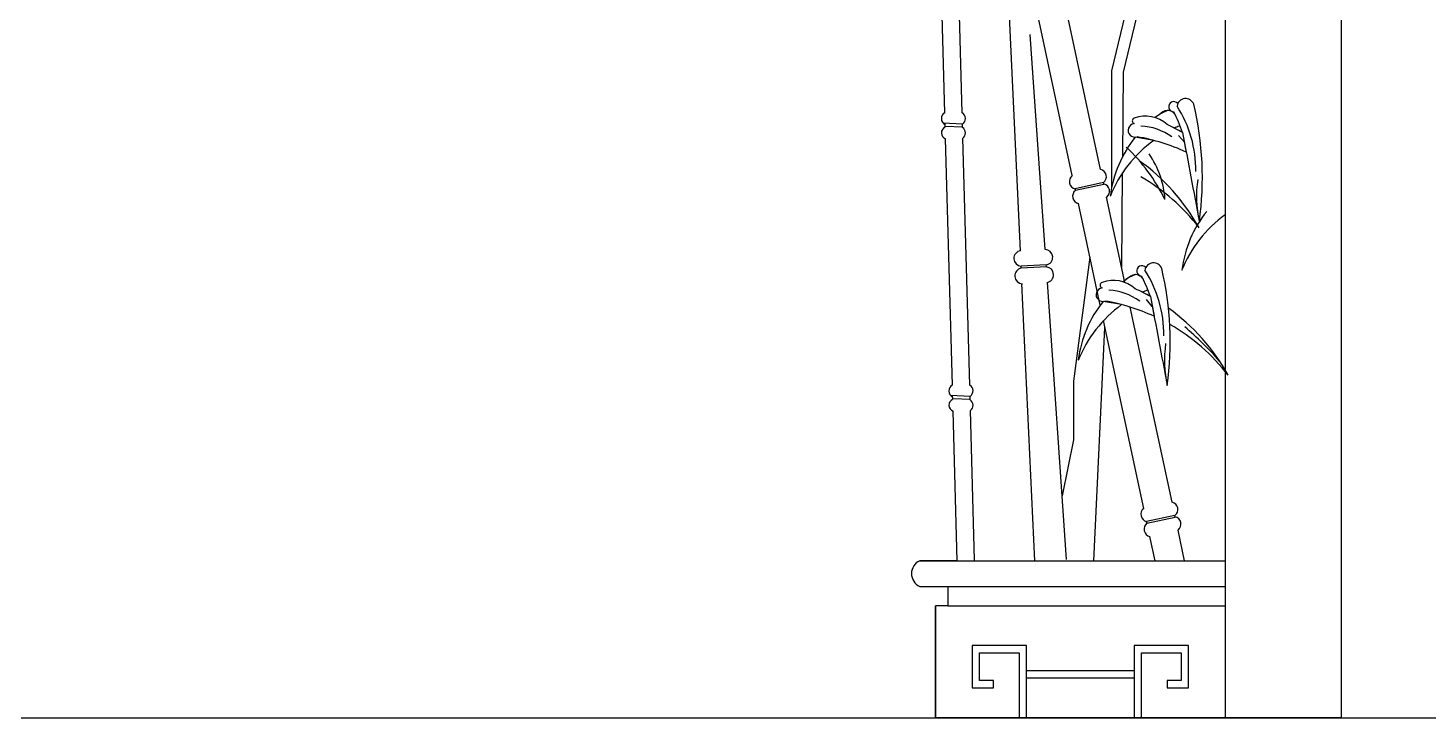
# Model space of a CAD drawing. Extents: x -66030 to 95157, y -13132 to 45879.
# Drawn here: x -46723 to -44805, y 39315 to 40261 of the extents above; entities that cross this region are included whole.
import ezdxf

# ---------------------------------------------------------------- set-up
doc = ezdxf.new("R2010")
doc.units = 0
doc.header["$LTSCALE"] = 100
doc.header["$MEASUREMENT"] = 0
for name, color, linetype in [('3', 11, 'CONTINUOUS'), ('4', 121, 'CONTINUOUS'), ('7', 105, 'CONTINUOUS')]:
    doc.layers.add(name, color=color, linetype=linetype)

msp = doc.modelspace()

# ---------------------------------------------------------------- linework, layer by layer
at = {"layer": '3', "linetype": 'ByBlock'}
for p, q in [((-45442.8, 40129.3), (-45469.1, 40130.6)), ((-45442.2, 40124.9), (-45466.6, 40126)), ((-45249.6, 40049.1), (-45288.4, 40040.7)), ((-45288.1, 40038.5), (-45249.1, 40046.8)), ((-45328.1, 39936.2), (-45362.5, 39934.6)), ((-45327.9, 39933.5), (-45362.2, 39931.8)), ((-45432.5, 39756.1), (-45458.7, 39757.4)), ((-45431.8, 39751.7), (-45456.2, 39752.8))]:
    msp.add_line(p, q, dxfattribs=at)
at = {"layer": '3', "color": 2}
msp.add_line((-66009.4, 39315.3), (95156.9, 39315.3), dxfattribs=at)
at = {"layer": '3', "linetype": 'ByBlock'}
for points in [[(-45442.7, 40124.5), (-45442.8, 40129.3)], [(-45432.3, 39751.3), (-45432.5, 39756.1)], [(-45355.1, 39315.3), (-45355.1, 39414.7), (-45429.5, 39414.7), (-45429.5, 39356.8), (-45400.5, 39356.8), (-45400.5, 39366.8), (-45419.5, 39366.8), (-45419.5, 39404.7), (-45365.1, 39404.7), (-45365.1, 39315.3)], [(-45197.6, 39315.3), (-45197.6, 39404.7), (-45143.2, 39404.7), (-45143.2, 39366.8), (-45162.2, 39366.8), (-45162.2, 39356.8), (-45133.2, 39356.8), (-45133.2, 39414.7), (-45207.6, 39414.7), (-45207.6, 39315.3)], [(-45207.6, 39379.8), (-45355.1, 39379.8)], [(-45207.6, 39369.8), (-45355.1, 39369.8)]]:
    msp.add_lwpolyline(points, dxfattribs=at)
for centre, radius, start, end in [((-45161.8, 40135.9), 12.1, 16.7689, 138.438), ((-45153.2, 40153), 7.05, 39.6135, 268.36), ((-45137.1, 40152.3), 11.9, 20.8568, 171.8118), ((-45283.8, 40066.9), 160.6, 359.0495, 32.8195), ((-45549.5, 40055.9), 435.4, 352.0994, 13.3583), ((-45206.5, 40120.7), 9.29, 97.6528, 287.4277), ((-45206.3, 40133.6), 3.94, 110.8566, 249.1436), ((-45192, 40096), 44.2, 47.5173, 110.8566), ((-45080.4, 40010.7), 161.1, 124.1635, 127.6781), ((-45351.1, 40044.5), 222.3, 19.2706, 27.1657), ((-45080.4, 40010.7), 161.1, 141.2947, 172.7335), ((-45249.7, 39844.4), 271.4, 65.2846, 80.2318), ((-45201.5, 40049.5), 77.1, 53.9106, 87.6239), ((-45280.3, 39873.9), 280.7, 60.3357, 65.1091), ((-45077.6, 39964.9), 175.5, 112.9542, 115.1883), ((27657, 53850.4), 74082.3, 190.682621, 190.778466), ((-45077.6, 39964.9), 175.5, 126.0354, 158.1981), ((-45393.5, 39913.5), 254.3, 26.2134, 46.466), ((-45364.2, 39851), 280.7, 29.0021, 54.3269), ((-45288.3, 40018.1), 123.2, 3.5917, 34.836), ((-45333.6, 39821.5), 271.4, 37.6213, 60.1852), ((-44967.1, 40030.9), 155.1, 171.602, 192.9751), ((-44979.6, 39863.2), 175.5, 126.0354, 158.1981), ((-44982.4, 39908.9), 161.1, 141.2947, 172.7335), ((-45181, 39927.2), 11.9, 20.8568, 171.8118), ((-45124.3, 39785.6), 161.1, 124.1635, 127.6781), ((-45205.7, 39910.9), 12.1, 16.7689, 138.438), ((-45197.1, 39928), 7.05, 39.6135, 268.36), ((-45395.1, 39819.4), 222.3, 19.2706, 27.1657), ((-45327.7, 39841.9), 160.6, 359.0495, 32.8195), ((-45593.5, 39830.9), 435.4, 352.0994, 13.3583), ((-45250.4, 39895.6), 9.29, 97.6528, 287.4277), ((-45250.2, 39908.5), 3.94, 110.8566, 249.1436), ((-45235.9, 39870.9), 44.2, 47.5173, 110.8566), ((-45245.4, 39824.4), 77.1, 53.9106, 87.6239), ((-45324.2, 39648.9), 280.7, 60.3357, 65.1091), ((-45121.5, 39739.9), 175.5, 112.9542, 115.1883), ((-45121.5, 39739.9), 175.5, 126.0354, 158.1981), ((-45124.3, 39785.6), 161.1, 141.2947, 172.7335), ((-45293.6, 39619.3), 271.4, 65.2846, 80.2318), ((27613.1, 53625.3), 74082.3, 190.682621, 190.778466), ((-45324.2, 39648.9), 280.7, 29.0021, 54.3269), ((-45293.6, 39619.3), 271.4, 37.6213, 60.1852), ((-45430.6, 39505.3), 452.9, 41.3294, 49.8163), ((-45011, 39805.9), 155.1, 171.602, 192.9751)]:
    msp.add_arc(centre, radius, start, end, dxfattribs=at)
at = {"layer": '4', "linetype": 'ByBlock'}
for p, q in [((-44924, 41715.3), (-44924, 39315.3)), ((-45463.1, 39495.7), (-45463.1, 39469.1)), ((-45479.9, 39469.1), (-45479.9, 39315.3)), ((-45463.1, 39469.1), (-45479.9, 39469.1)), ((-44924, 39315.3), (-45479.9, 39315.3))]:
    msp.add_line(p, q, dxfattribs=at)
for points in [[(-46724, 41715.3), (-44924, 41715.3), (-44924, 39315.3)], [(-46724, 41715.3), (-44924, 41715.3), (-44924, 39315.3)], [(-45082.8, 41715.3), (-45082.8, 39315.3)], [(-45467.1, 40144.8), (-45474.5, 40412.3)], [(-45466.6, 40126), (-45466.7, 40130.4)], [(-45466.6, 40126), (-45466.7, 40128.8)], [(-45456.7, 39771.6), (-45466.1, 40109.1)], [(-45456.2, 39752.8), (-45456.3, 39757.3)], [(-45456.2, 39752.8), (-45456.3, 39755.6)], [(-45450.1, 39530.8), (-45455.7, 39735.9)], [(-45501.4, 39530.8), (-45450.1, 39530.8)], [(-45082.8, 39315.3), (-45479.9, 39315.3), (-45479.9, 39469.1)]]:
    msp.add_lwpolyline(points, dxfattribs=at)
msp.add_lwpolyline([(-45450.1, 39530.8), (-45501.4, 39530.8, 0.645044), (-45501.4, 39495.7), (-45463.1, 39495.7)], format="xyb", dxfattribs=at)
for centre, radius, start, end in [((-45462.7, 40136.9), 9.06, 119.4473, 243.735), ((-45463, 40117.2), 8.67, 114.7115, 249.2025), ((-45452.3, 39763.7), 9.06, 119.4473, 243.735), ((-45452.7, 39744), 8.67, 114.7115, 249.2025)]:
    msp.add_arc(centre, radius, start, end, dxfattribs=at)
at = {"layer": '7', "linetype": 'ByBlock'}
for p, q in [((-45161.8, 40148), (-45170.8, 40143.9)), ((-45170.8, 40143.9), (-45178.8, 40138.1)), ((-45180.8, 40106.8), (-45206.1, 40111.4)), ((-45138.8, 40104.4), (-45146.7, 40113.7)), ((-45141.3, 40117.8), (-45136.3, 40090.9)), ((-45288.4, 40040.7), (-45288.1, 40038.5)), ((-45214.8, 39918.9), (-45222.8, 39913.1)), ((-45205.7, 39923), (-45214.8, 39918.9)), ((-45224.8, 39881.8), (-45250, 39886.3)), ((-45182.7, 39879.3), (-45190.6, 39888.7)), ((-45185.3, 39892.8), (-45180.2, 39865.8)), ((-45151.7, 39592.8), (-45190.5, 39584.5)), ((-45190.5, 39584.5), (-45190.2, 39582.3)), ((-45190.2, 39582.3), (-45151.2, 39590.6)), ((-45450.1, 39530.8), (-45082.8, 39530.8)), ((-45463.1, 39495.7), (-45082.8, 39495.7)), ((-45463.1, 39469.1), (-45082.8, 39469.1))]:
    msp.add_line(p, q, dxfattribs=at)
for points in [[(-45363.5, 39955.7), (-45387.1, 40462.9)], [(-45443.3, 40144.7), (-45450.7, 40413)], [(-45292.3, 40058.8), (-45365.7, 40400.9)], [(-45253.5, 40067.2), (-45319.6, 40375.5)], [(-45238.1, 40041), (-45238.1, 40202.3), (-45203.8, 40344.9)], [(-45223.3, 40085), (-45222.2, 40200.4), (-45187.9, 40343)], [(-45329.5, 39957.5), (-45349.9, 40251.9)], [(-45442.7, 40124.5), (-45442.8, 40129.3)], [(-45432.9, 39771.5), (-45442.3, 40109.8)], [(-45224.7, 39933.4), (-45223.5, 40062.4)], [(-45288.3, 40040.6), (-45288.4, 40040.7)], [(-45287.9, 40038.5), (-45288.4, 40040.7)], [(-45249.2, 40047.2), (-45249.6, 40049.1)], [(-45249.1, 40046.8), (-45249.6, 40049.1)], [(-45254.1, 39881), (-45284, 40020.3)], [(-45220.2, 39912.2), (-45245.3, 40029.1)], [(-45268.2, 39946.7), (-45290.5, 39777.1), (-45290.5, 39696.4), (-45306.2, 39619.6)], [(-45362.4, 39931.8), (-45362.5, 39934.5)], [(-45327.9, 39933.5), (-45328.1, 39936.2)], [(-45343.7, 39530.8), (-45361.4, 39910.6)], [(-45300.2, 39532.3), (-45326.4, 39912.4)], [(-45155.6, 39611), (-45212.9, 39878.4)], [(-45262.9, 39530.8), (-45247.6, 39850.6)], [(-45194.4, 39602.6), (-45249.6, 39859.9)], [(-45432.3, 39751.3), (-45432.5, 39756.1)], [(-45426.2, 39531.5), (-45431.9, 39736.6)], [(-45151.3, 39591), (-45151.7, 39592.8)], [(-45151.2, 39590.6), (-45151.7, 39592.8)], [(-45190.5, 39584.4), (-45190.5, 39584.5)], [(-45190, 39582.3), (-45190.5, 39584.5)], [(-45138.4, 39530.8), (-45147.4, 39572.8)], [(-45179, 39530.8), (-45186.1, 39564.1)]]:
    msp.add_lwpolyline(points, dxfattribs=at)
for centre, radius, start, end in [((-45447.8, 40136.9), 9.06, 303.3057, 59.8766), ((-45447.8, 40117), 9.06, 307.5187, 56.6943), ((-45286, 40050.6), 10.3, 127.5616, 256.6636), ((-45255.9, 40057.2), 10.3, 308.0441, 76.1767), ((-45281.6, 40030.4), 10.3, 128.4867, 257.5886), ((-45251.6, 40037.2), 10.3, 308.0783, 77.1062), ((-45329.9, 39946.8), 10.7, 279.7208, 88.1784), ((-45361.7, 39945.1), 10.7, 97.6985, 266.1561), ((-45360.4, 39921.2), 10.7, 99.6601, 268.1177), ((-45328.7, 39922.8), 10.7, 277.6379, 86.0955), ((-45437.4, 39763.7), 9.06, 303.3057, 59.8766), ((-45437.4, 39743.8), 9.06, 307.5187, 56.6943), ((-45158, 39601), 10.3, 308.0441, 76.1767), ((-45188.1, 39594.4), 10.3, 127.5616, 256.6636), ((-45183.7, 39574.2), 10.3, 128.4867, 257.5886), ((-45153.7, 39581), 10.3, 308.0783, 77.1062)]:
    msp.add_arc(centre, radius, start, end, dxfattribs=at)

doc.saveas('drawing.dxf')
